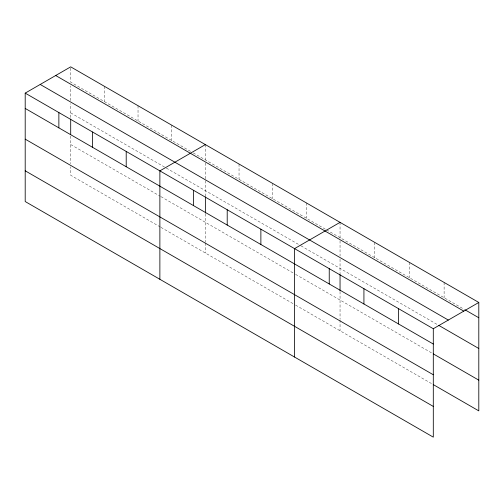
<?xml version="1.0" encoding="UTF-8"?>
<svg xmlns="http://www.w3.org/2000/svg" width="504" height="504" viewBox="0 0 504 504"><rect width="100%" height="100%" fill="white"/><g stroke="black" fill="none" stroke-linecap="round" stroke-linejoin="round"><path stroke-width="0.38" stroke-dasharray="2.52 1.89" d="M70.699 117.514L70.699 103.66M70.699 100.592L70.699 85.995M190.556 151.351L70.699 82.152L70.699 66.849M193.252 152.907L325.905 229.496M326.579 229.881L464.518 309.519M70.699 112.877L165.646 167.693M166.32 168.084L300.315 245.448M300.989 245.839L437.989 324.935M70.699 144.541L160.259 196.245M160.927 196.636L294.928 274M295.602 274.384L431.871 353.058M160.259 226.97L70.699 175.266L70.699 166.818M160.927 227.361L294.928 304.725M295.602 305.115L431.871 383.783M444.112 282.442L444.112 297.738M409.424 262.414L409.424 277.717M374.737 242.386L374.737 257.689M340.049 222.358L340.049 239.961M340.049 240.729L340.049 256.095M340.049 259.169L340.049 273.792M340.049 291.551L340.049 319.246M340.049 320.015L340.049 330.769M306.375 202.917L306.375 218.219M272.708 183.481L272.708 198.784M239.041 164.039L239.041 179.342M205.374 144.604L205.374 159.907M205.374 162.981L205.374 179.878M205.374 180.646L205.374 196.037M205.374 213.797L205.374 242.267M205.374 243.035L205.374 253.021M171.707 125.168L171.707 140.471M138.033 105.727L138.033 121.029M104.366 86.291L104.366 101.594M70.699 136.042L70.699 163.743"/><path stroke-width="0.76" d="M433.301 374.762L433.301 328.734L25.2 93.12L25.2 201.537L433.301 437.151L433.301 374.762L25.2 139.148M433.226 384.571L478.8 410.88L478.8 302.463L70.699 66.849L25.2 93.12M205.374 144.604L159.875 170.875L159.875 279.285M340.049 222.358L294.544 248.623L294.544 357.04M433.301 328.734L478.8 302.463M465.198 309.916L478.8 317.766M55.686 75.518L463.787 311.132M40.213 84.452L448.314 320.065M438.669 325.326L478.8 348.497M25.2 108.423L433.301 344.037M433.226 353.846L478.8 380.155M25.2 170.806L433.301 406.419M398.614 308.706L398.614 324.009M363.926 288.679L363.926 303.981M340.049 274.56L340.049 290.776M329.238 268.651L329.238 283.954M260.877 229.188L260.877 244.49M227.209 209.752L227.209 225.049M205.374 196.812L205.374 213.028M193.542 190.31L193.542 205.613M126.208 151.433L126.208 166.736M92.534 131.998L92.534 147.3M70.699 119.057L70.699 134.499M58.867 112.556L58.867 127.858"/></g></svg>
